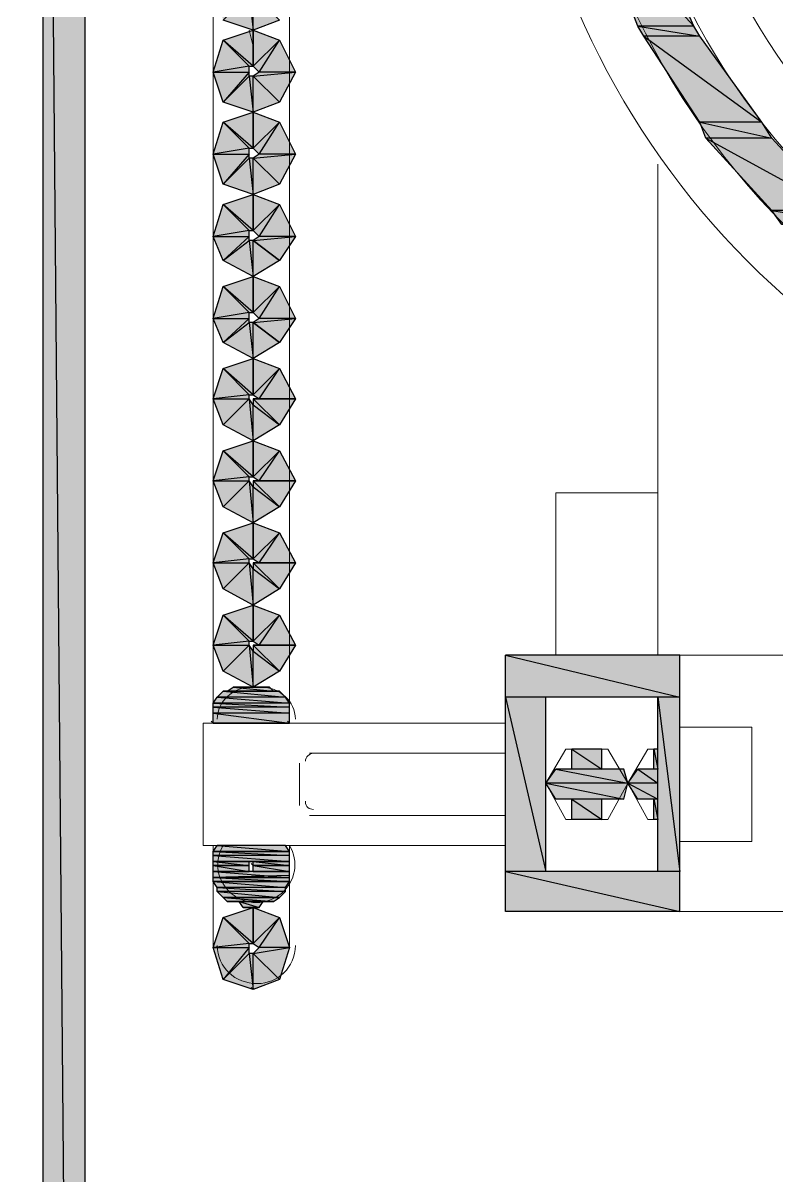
# Model space of a CAD drawing. Header units: millimetres. Extents: x 53 to 176, y -29 to 32.
# Drawn here: x 114.269 to 114.795, y -11.292 to -10.488 of the extents above; entities that cross this region are included whole.
import ezdxf

# ---------------------------------------------------------------- set-up
doc = ezdxf.new("R2010")
doc.units = ezdxf.units.MM
doc.layers.add('15 - Quadro de medição', color=6, linetype='Continuous')

msp = doc.modelspace()

# ---------------------------------------------------------------- hatches: boundary and pattern name
at = {"layer": '15 - Quadro de medição', "true_color": 0x000007}
h = msp.add_hatch(color=7, dxfattribs=at)
h.paths.add_polyline_path([(114.31228, -9.68853), (114.28295, -9.68853), (114.31228, -13.03237)])
h.paths.add_polyline_path([(114.28295, -9.68853), (114.31228, -13.03237), (114.28295, -13.03237)])
h = msp.add_hatch(color=7, dxfattribs=at)
h.paths.add_polyline_path([(114.70477, -10.41764), (114.66985, -10.41764), (114.7369, -10.49027)])
h.paths.add_polyline_path([(114.66985, -10.41764), (114.7369, -10.49027), (114.69779, -10.49027)])
h = msp.add_hatch(color=7, dxfattribs=at)
h.paths.add_polyline_path([(114.42961, -10.4358), (114.42961, -10.46094), (114.40866, -10.44278)])
h.paths.add_polyline_path([(114.42961, -10.46094), (114.40866, -10.44278), (114.42682, -10.46094)])
h.paths.add_polyline_path([(114.40866, -10.44278), (114.42682, -10.46094), (114.40167, -10.46513)])
h.paths.add_polyline_path([(114.42682, -10.46094), (114.40167, -10.46513), (114.42682, -10.46513)])
h.paths.add_polyline_path([(114.40167, -10.46513), (114.42682, -10.46513), (114.40866, -10.48608)])
h.paths.add_polyline_path([(114.42682, -10.46513), (114.40866, -10.48608), (114.42682, -10.46792)])
h.paths.add_polyline_path([(114.40866, -10.48608), (114.42682, -10.46792), (114.42961, -10.49307)])
h.paths.add_polyline_path([(114.42682, -10.46792), (114.42961, -10.49307), (114.42961, -10.46792)])
h.paths.add_polyline_path([(114.42961, -10.49307), (114.42961, -10.46792), (114.44777, -10.48608)])
h = msp.add_hatch(color=7, dxfattribs=at)
h.paths.add_polyline_path([(114.42961, -10.49307), (114.42961, -10.51821), (114.40866, -10.50005)])
h.paths.add_polyline_path([(114.42961, -10.51821), (114.40866, -10.50005), (114.42682, -10.51821)])
h.paths.add_polyline_path([(114.40866, -10.50005), (114.42682, -10.51821), (114.40167, -10.5224)])
h.paths.add_polyline_path([(114.42682, -10.51821), (114.40167, -10.5224), (114.42682, -10.5224)])
h.paths.add_polyline_path([(114.40167, -10.5224), (114.42682, -10.5224), (114.40866, -10.54335)])
h.paths.add_polyline_path([(114.42682, -10.5224), (114.40866, -10.54335), (114.42682, -10.52519)])
h.paths.add_polyline_path([(114.40866, -10.54335), (114.42682, -10.52519), (114.42961, -10.55033)])
h.paths.add_polyline_path([(114.42682, -10.52519), (114.42961, -10.55033), (114.42961, -10.52519)])
h.paths.add_polyline_path([(114.42961, -10.55033), (114.42961, -10.52519), (114.44777, -10.54335)])
h = msp.add_hatch(color=7, dxfattribs=at)
h.paths.add_polyline_path([(114.45894, -10.5224), (114.4338, -10.5224), (114.44777, -10.50005)])
h.paths.add_polyline_path([(114.4338, -10.5224), (114.44777, -10.50005), (114.42961, -10.51821)])
h.paths.add_polyline_path([(114.44777, -10.50005), (114.42961, -10.51821), (114.42961, -10.49307)])
h = msp.add_hatch(color=7, dxfattribs=at)
h.paths.add_polyline_path([(114.7369, -10.49027), (114.69779, -10.49027), (114.74109, -10.49726)])
h.paths.add_polyline_path([(114.69779, -10.49027), (114.74109, -10.49726), (114.70198, -10.49726)])
h = msp.add_hatch(color=7, dxfattribs=at)
h.paths.add_polyline_path([(114.74109, -10.49726), (114.70198, -10.49726), (114.78439, -10.55732)])
h.paths.add_polyline_path([(114.70198, -10.49726), (114.78439, -10.55732), (114.74109, -10.55732)])
h = msp.add_hatch(color=7, dxfattribs=at)
h.paths.add_polyline_path([(114.44777, -10.54335), (114.42961, -10.52519), (114.45894, -10.5224)])
h.paths.add_polyline_path([(114.42961, -10.52519), (114.45894, -10.5224), (114.4338, -10.5224)])
h = msp.add_hatch(color=7, dxfattribs=at)
h.paths.add_polyline_path([(114.42961, -10.55033), (114.42961, -10.57547), (114.40866, -10.55732)])
h.paths.add_polyline_path([(114.42961, -10.57547), (114.40866, -10.55732), (114.42682, -10.57547)])
h.paths.add_polyline_path([(114.40866, -10.55732), (114.42682, -10.57547), (114.40167, -10.57967)])
h.paths.add_polyline_path([(114.42682, -10.57547), (114.40167, -10.57967), (114.42682, -10.57967)])
h.paths.add_polyline_path([(114.40167, -10.57967), (114.42682, -10.57967), (114.40866, -10.60062)])
h.paths.add_polyline_path([(114.42682, -10.57967), (114.40866, -10.60062), (114.42682, -10.58246)])
h.paths.add_polyline_path([(114.40866, -10.60062), (114.42682, -10.58246), (114.42961, -10.6076)])
h.paths.add_polyline_path([(114.42682, -10.58246), (114.42961, -10.6076), (114.42961, -10.58246)])
h.paths.add_polyline_path([(114.42961, -10.6076), (114.42961, -10.58246), (114.44777, -10.60062)])
h = msp.add_hatch(color=7, dxfattribs=at)
h.paths.add_polyline_path([(114.45894, -10.57967), (114.4338, -10.57967), (114.44777, -10.55732)])
h.paths.add_polyline_path([(114.4338, -10.57967), (114.44777, -10.55732), (114.42961, -10.57547)])
h.paths.add_polyline_path([(114.44777, -10.55732), (114.42961, -10.57547), (114.42961, -10.55033)])
h = msp.add_hatch(color=7, dxfattribs=at)
h.paths.add_polyline_path([(114.78439, -10.55732), (114.74109, -10.55732), (114.79137, -10.56849)])
h.paths.add_polyline_path([(114.74109, -10.55732), (114.79137, -10.56849), (114.74528, -10.56849)])
h = msp.add_hatch(color=7, dxfattribs=at)
h.paths.add_polyline_path([(114.79137, -10.56849), (114.74528, -10.56849), (114.83746, -10.61877)])
h.paths.add_polyline_path([(114.74528, -10.56849), (114.83746, -10.61877), (114.79137, -10.61877)])
h = msp.add_hatch(color=7, dxfattribs=at)
h.paths.add_polyline_path([(114.44777, -10.60062), (114.42961, -10.58246), (114.45894, -10.57967)])
h.paths.add_polyline_path([(114.42961, -10.58246), (114.45894, -10.57967), (114.4338, -10.57967)])
h = msp.add_hatch(color=7, dxfattribs=at)
h.paths.add_polyline_path([(114.42961, -10.6076), (114.42961, -10.63274), (114.40866, -10.61458)])
h.paths.add_polyline_path([(114.42961, -10.63274), (114.40866, -10.61458), (114.42682, -10.63274)])
h.paths.add_polyline_path([(114.40866, -10.61458), (114.42682, -10.63274), (114.40167, -10.63693)])
h.paths.add_polyline_path([(114.42682, -10.63274), (114.40167, -10.63693), (114.42682, -10.63693)])
h.paths.add_polyline_path([(114.40167, -10.63693), (114.42682, -10.63693), (114.40866, -10.65369)])
h.paths.add_polyline_path([(114.42682, -10.63693), (114.40866, -10.65369), (114.42682, -10.63973)])
h.paths.add_polyline_path([(114.40866, -10.65369), (114.42682, -10.63973), (114.42961, -10.66487)])
h.paths.add_polyline_path([(114.42682, -10.63973), (114.42961, -10.66487), (114.42961, -10.63973)])
h.paths.add_polyline_path([(114.42961, -10.66487), (114.42961, -10.63973), (114.44777, -10.65369)])
h = msp.add_hatch(color=7, dxfattribs=at)
h.paths.add_polyline_path([(114.45894, -10.63693), (114.4338, -10.63693), (114.44777, -10.61458)])
h.paths.add_polyline_path([(114.4338, -10.63693), (114.44777, -10.61458), (114.42961, -10.63274)])
h.paths.add_polyline_path([(114.44777, -10.61458), (114.42961, -10.63274), (114.42961, -10.6076)])
h = msp.add_hatch(color=7, dxfattribs=at)
h.paths.add_polyline_path([(114.83746, -10.61877), (114.79137, -10.61877), (114.85143, -10.62855)])
h.paths.add_polyline_path([(114.79137, -10.61877), (114.85143, -10.62855), (114.79835, -10.62855)])
h = msp.add_hatch(color=7, dxfattribs=at)
h.paths.add_polyline_path([(114.44777, -10.65369), (114.42961, -10.63973), (114.45894, -10.63693)])
h.paths.add_polyline_path([(114.42961, -10.63973), (114.45894, -10.63693), (114.4338, -10.63693)])
h = msp.add_hatch(color=7, dxfattribs=at)
h.paths.add_polyline_path([(114.42961, -10.66487), (114.42961, -10.69001), (114.40866, -10.67185)])
h.paths.add_polyline_path([(114.42961, -10.69001), (114.40866, -10.67185), (114.42682, -10.69001)])
h.paths.add_polyline_path([(114.40866, -10.67185), (114.42682, -10.69001), (114.40167, -10.6942)])
h.paths.add_polyline_path([(114.42682, -10.69001), (114.40167, -10.6942), (114.42682, -10.6942)])
h.paths.add_polyline_path([(114.40167, -10.6942), (114.42682, -10.6942), (114.40866, -10.71096)])
h.paths.add_polyline_path([(114.42682, -10.6942), (114.40866, -10.71096), (114.42682, -10.69699)])
h.paths.add_polyline_path([(114.40866, -10.71096), (114.42682, -10.69699), (114.42961, -10.72213)])
h.paths.add_polyline_path([(114.42682, -10.69699), (114.42961, -10.72213), (114.42961, -10.69699)])
h.paths.add_polyline_path([(114.42961, -10.72213), (114.42961, -10.69699), (114.44777, -10.71096)])
h = msp.add_hatch(color=7, dxfattribs=at)
h.paths.add_polyline_path([(114.45894, -10.6942), (114.4338, -10.6942), (114.44777, -10.67185)])
h.paths.add_polyline_path([(114.4338, -10.6942), (114.44777, -10.67185), (114.42961, -10.69001)])
h.paths.add_polyline_path([(114.44777, -10.67185), (114.42961, -10.69001), (114.42961, -10.66487)])
h = msp.add_hatch(color=7, dxfattribs=at)
h.paths.add_polyline_path([(114.44777, -10.71096), (114.42961, -10.69699), (114.45894, -10.6942)])
h.paths.add_polyline_path([(114.42961, -10.69699), (114.45894, -10.6942), (114.4338, -10.6942)])
h = msp.add_hatch(color=7, dxfattribs=at)
h.paths.add_polyline_path([(114.42961, -10.72213), (114.42961, -10.74728), (114.40866, -10.72912)])
h.paths.add_polyline_path([(114.42961, -10.74728), (114.40866, -10.72912), (114.42682, -10.74728)])
h.paths.add_polyline_path([(114.40866, -10.72912), (114.42682, -10.74728), (114.40167, -10.75007)])
h.paths.add_polyline_path([(114.42682, -10.74728), (114.40167, -10.75007), (114.42682, -10.75007)])
h.paths.add_polyline_path([(114.40167, -10.75007), (114.42682, -10.75007), (114.40866, -10.76823)])
h = msp.add_hatch(color=7, dxfattribs=at)
h.paths.add_polyline_path([(114.45894, -10.75007), (114.4338, -10.75007), (114.44777, -10.72912)])
h.paths.add_polyline_path([(114.4338, -10.75007), (114.44777, -10.72912), (114.42961, -10.74728)])
h.paths.add_polyline_path([(114.44777, -10.72912), (114.42961, -10.74728), (114.42961, -10.72213)])
h = msp.add_hatch(color=7, dxfattribs=at)
h.paths.add_polyline_path([(114.40866, -10.76823), (114.42682, -10.75007), (114.42961, -10.7794)])
h.paths.add_polyline_path([(114.42682, -10.75007), (114.42961, -10.7794), (114.42961, -10.75426)])
h.paths.add_polyline_path([(114.42961, -10.7794), (114.42961, -10.75426), (114.44777, -10.76823)])
h.paths.add_polyline_path([(114.42961, -10.75426), (114.44777, -10.76823), (114.42961, -10.75007)])
h.paths.add_polyline_path([(114.44777, -10.76823), (114.42961, -10.75007), (114.45894, -10.75007)])
h.paths.add_polyline_path([(114.42961, -10.75007), (114.45894, -10.75007), (114.4338, -10.75007)])
h = msp.add_hatch(color=7, dxfattribs=at)
h.paths.add_polyline_path([(114.42961, -10.7794), (114.42961, -10.80454), (114.40866, -10.78639)])
h.paths.add_polyline_path([(114.42961, -10.80454), (114.40866, -10.78639), (114.42682, -10.80454)])
h.paths.add_polyline_path([(114.40866, -10.78639), (114.42682, -10.80454), (114.40167, -10.80734)])
h.paths.add_polyline_path([(114.42682, -10.80454), (114.40167, -10.80734), (114.42682, -10.80734)])
h.paths.add_polyline_path([(114.40167, -10.80734), (114.42682, -10.80734), (114.40866, -10.82549)])
h = msp.add_hatch(color=7, dxfattribs=at)
h.paths.add_polyline_path([(114.45894, -10.80734), (114.4338, -10.80734), (114.44777, -10.78639)])
h.paths.add_polyline_path([(114.4338, -10.80734), (114.44777, -10.78639), (114.42961, -10.80454)])
h.paths.add_polyline_path([(114.44777, -10.78639), (114.42961, -10.80454), (114.42961, -10.7794)])
h = msp.add_hatch(color=7, dxfattribs=at)
h.paths.add_polyline_path([(114.40866, -10.82549), (114.42682, -10.80734), (114.42961, -10.83667)])
h.paths.add_polyline_path([(114.42682, -10.80734), (114.42961, -10.83667), (114.42961, -10.81153)])
h.paths.add_polyline_path([(114.42961, -10.83667), (114.42961, -10.81153), (114.44777, -10.82549)])
h.paths.add_polyline_path([(114.42961, -10.81153), (114.44777, -10.82549), (114.42961, -10.80734)])
h.paths.add_polyline_path([(114.44777, -10.82549), (114.42961, -10.80734), (114.45894, -10.80734)])
h.paths.add_polyline_path([(114.42961, -10.80734), (114.45894, -10.80734), (114.4338, -10.80734)])
h = msp.add_hatch(color=7, dxfattribs=at)
h.paths.add_polyline_path([(114.42961, -10.83667), (114.42961, -10.86181), (114.40866, -10.84365)])
h.paths.add_polyline_path([(114.42961, -10.86181), (114.40866, -10.84365), (114.42682, -10.86181)])
h.paths.add_polyline_path([(114.40866, -10.84365), (114.42682, -10.86181), (114.40167, -10.8646)])
h.paths.add_polyline_path([(114.42682, -10.86181), (114.40167, -10.8646), (114.42682, -10.8646)])
h.paths.add_polyline_path([(114.40167, -10.8646), (114.42682, -10.8646), (114.40866, -10.88276)])
h = msp.add_hatch(color=7, dxfattribs=at)
h.paths.add_polyline_path([(114.45894, -10.8646), (114.4338, -10.8646), (114.44777, -10.84365)])
h.paths.add_polyline_path([(114.4338, -10.8646), (114.44777, -10.84365), (114.42961, -10.86181)])
h.paths.add_polyline_path([(114.44777, -10.84365), (114.42961, -10.86181), (114.42961, -10.83667)])
h = msp.add_hatch(color=7, dxfattribs=at)
h.paths.add_polyline_path([(114.40866, -10.88276), (114.42682, -10.8646), (114.42961, -10.89394)])
h.paths.add_polyline_path([(114.42682, -10.8646), (114.42961, -10.89394), (114.42961, -10.86879)])
h.paths.add_polyline_path([(114.42961, -10.89394), (114.42961, -10.86879), (114.44777, -10.88276)])
h.paths.add_polyline_path([(114.42961, -10.86879), (114.44777, -10.88276), (114.42961, -10.8646)])
h.paths.add_polyline_path([(114.44777, -10.88276), (114.42961, -10.8646), (114.45894, -10.8646)])
h.paths.add_polyline_path([(114.42961, -10.8646), (114.45894, -10.8646), (114.4338, -10.8646)])
h = msp.add_hatch(color=7, dxfattribs=at)
h.paths.add_polyline_path([(114.42961, -10.89394), (114.42961, -10.91908), (114.40866, -10.90092)])
h.paths.add_polyline_path([(114.42961, -10.91908), (114.40866, -10.90092), (114.42682, -10.91908)])
h.paths.add_polyline_path([(114.40866, -10.90092), (114.42682, -10.91908), (114.40167, -10.92187)])
h.paths.add_polyline_path([(114.42682, -10.91908), (114.40167, -10.92187), (114.42682, -10.92187)])
h.paths.add_polyline_path([(114.40167, -10.92187), (114.42682, -10.92187), (114.40866, -10.94003)])
h = msp.add_hatch(color=7, dxfattribs=at)
h.paths.add_polyline_path([(114.45894, -10.92187), (114.4338, -10.92187), (114.44777, -10.90092)])
h.paths.add_polyline_path([(114.4338, -10.92187), (114.44777, -10.90092), (114.42961, -10.91908)])
h.paths.add_polyline_path([(114.44777, -10.90092), (114.42961, -10.91908), (114.42961, -10.89394)])
h = msp.add_hatch(color=7, dxfattribs=at)
h.paths.add_polyline_path([(114.40866, -10.94003), (114.42682, -10.92187), (114.42961, -10.9512)])
h.paths.add_polyline_path([(114.42682, -10.92187), (114.42961, -10.9512), (114.42961, -10.92606)])
h.paths.add_polyline_path([(114.42961, -10.9512), (114.42961, -10.92606), (114.44777, -10.94003)])
h.paths.add_polyline_path([(114.42961, -10.92606), (114.44777, -10.94003), (114.42961, -10.92187)])
h.paths.add_polyline_path([(114.44777, -10.94003), (114.42961, -10.92187), (114.45894, -10.92187)])
h.paths.add_polyline_path([(114.42961, -10.92187), (114.45894, -10.92187), (114.4338, -10.92187)])
h = msp.add_hatch(color=7, dxfattribs=at)
h.paths.add_polyline_path([(114.72712, -10.92885), (114.6056, -10.92885), (114.72712, -10.95819)])
h.paths.add_polyline_path([(114.6056, -10.92885), (114.72712, -10.95819), (114.6056, -10.95819)])
h = msp.add_hatch(color=7, dxfattribs=at)
h.paths.add_polyline_path([(114.44777, -10.954), (114.40866, -10.954), (114.45196, -10.95819)])
h.paths.add_polyline_path([(114.40866, -10.954), (114.45196, -10.95819), (114.40447, -10.95819)])
h = msp.add_hatch(color=7, dxfattribs=at)
h.paths.add_polyline_path([(114.44078, -10.9512), (114.41564, -10.9512), (114.44358, -10.954)])
h.paths.add_polyline_path([(114.41564, -10.9512), (114.44358, -10.954), (114.41145, -10.954)])
h = msp.add_hatch(color=7, dxfattribs=at)
h.paths.add_polyline_path([(114.45196, -10.95819), (114.40447, -10.95819), (114.45475, -10.96238)])
h.paths.add_polyline_path([(114.40447, -10.95819), (114.45475, -10.96238), (114.40167, -10.96238)])
h = msp.add_hatch(color=7, dxfattribs=at)
h.paths.add_polyline_path([(114.45475, -10.96238), (114.40167, -10.96238), (114.45475, -10.96517)])
h.paths.add_polyline_path([(114.40167, -10.96238), (114.45475, -10.96517), (114.40167, -10.96517)])
h = msp.add_hatch(color=7, dxfattribs=at)
h.paths.add_polyline_path([(114.63354, -10.95819), (114.6056, -10.95819), (114.63354, -11.0797)])
h.paths.add_polyline_path([(114.6056, -10.95819), (114.63354, -11.0797), (114.6056, -11.0797)])
h = msp.add_hatch(color=7, dxfattribs=at)
h.paths.add_polyline_path([(114.72712, -10.95819), (114.71175, -10.95819), (114.72712, -11.0797)])
h.paths.add_polyline_path([(114.71175, -10.95819), (114.72712, -11.0797), (114.71175, -11.0797)])
h = msp.add_hatch(color=7, dxfattribs=at)
h.paths.add_polyline_path([(114.45475, -10.96517), (114.40167, -10.96517), (114.45475, -10.96936)])
h.paths.add_polyline_path([(114.40167, -10.96517), (114.45475, -10.96936), (114.40167, -10.96936)])
h = msp.add_hatch(color=7, dxfattribs=at)
h.paths.add_polyline_path([(114.45475, -10.96936), (114.40167, -10.96936), (114.45475, -10.97634)])
h.paths.add_polyline_path([(114.40167, -10.96936), (114.45475, -10.97634), (114.40167, -10.97634)])
h.paths.add_polyline_path([(114.45475, -10.97634), (114.40167, -10.97634)])
h.paths.add_polyline_path([(114.40167, -10.97634), (114.45475, -10.97634)])
h = msp.add_hatch(color=7, dxfattribs=at)
h.paths.add_polyline_path([(114.67265, -10.9945), (114.65169, -10.9945), (114.67265, -11.00847)])
h.paths.add_polyline_path([(114.65169, -10.9945), (114.67265, -11.00847), (114.65169, -11.00847)])
h = msp.add_hatch(color=7, dxfattribs=at)
h.paths.add_polyline_path([(114.71175, -10.9945), (114.70896, -10.9945), (114.71175, -11.00847)])
h.paths.add_polyline_path([(114.70896, -10.9945), (114.71175, -11.00847), (114.70896, -11.00847)])
h = msp.add_hatch(color=7, dxfattribs=at)
h.paths.add_polyline_path([(114.68801, -11.00847), (114.64052, -11.00847), (114.6908, -11.01825)])
h.paths.add_polyline_path([(114.64052, -11.00847), (114.6908, -11.01825), (114.63354, -11.01825)])
h = msp.add_hatch(color=7, dxfattribs=at)
h.paths.add_polyline_path([(114.71175, -11.00847), (114.69779, -11.00847), (114.71175, -11.01825)])
h.paths.add_polyline_path([(114.69779, -11.00847), (114.71175, -11.01825), (114.6908, -11.01825)])
h = msp.add_hatch(color=7, dxfattribs=at)
h.paths.add_polyline_path([(114.6908, -11.01825), (114.63354, -11.01825), (114.68801, -11.02942)])
h.paths.add_polyline_path([(114.63354, -11.01825), (114.68801, -11.02942), (114.64052, -11.02942)])
h = msp.add_hatch(color=7, dxfattribs=at)
h.paths.add_polyline_path([(114.71175, -11.01825), (114.6908, -11.01825), (114.71175, -11.02942)])
h.paths.add_polyline_path([(114.6908, -11.01825), (114.71175, -11.02942), (114.69779, -11.02942)])
h = msp.add_hatch(color=7, dxfattribs=at)
h.paths.add_polyline_path([(114.67265, -11.02942), (114.65169, -11.02942), (114.67265, -11.04339)])
h.paths.add_polyline_path([(114.65169, -11.02942), (114.67265, -11.04339), (114.65169, -11.04339)])
h = msp.add_hatch(color=7, dxfattribs=at)
h.paths.add_polyline_path([(114.71175, -11.02942), (114.70896, -11.02942), (114.71175, -11.04339)])
h.paths.add_polyline_path([(114.70896, -11.02942), (114.71175, -11.04339), (114.70896, -11.04339)])
h = msp.add_hatch(color=7, dxfattribs=at)
h.paths.add_polyline_path([(114.45196, -11.06155), (114.40447, -11.06155), (114.45475, -11.06574)])
h.paths.add_polyline_path([(114.40447, -11.06155), (114.45475, -11.06574), (114.40167, -11.06574)])
h.paths.add_polyline_path([(114.45475, -11.06574), (114.40167, -11.06574)])
h.paths.add_polyline_path([(114.40167, -11.06574), (114.45475, -11.06574)])
h = msp.add_hatch(color=7, dxfattribs=at)
h.paths.add_polyline_path([(114.45475, -11.06574), (114.40167, -11.06574), (114.45475, -11.06853)])
h.paths.add_polyline_path([(114.40167, -11.06574), (114.45475, -11.06853), (114.40167, -11.06853)])
h = msp.add_hatch(color=7, dxfattribs=at)
h.paths.add_polyline_path([(114.45475, -11.06853), (114.40167, -11.06853), (114.45475, -11.07272)])
h.paths.add_polyline_path([(114.40167, -11.06853), (114.45475, -11.07272), (114.40167, -11.07272)])
h.paths.add_polyline_path([(114.45475, -11.07272), (114.40167, -11.07272)])
h.paths.add_polyline_path([(114.40167, -11.07272), (114.45475, -11.07272)])
h.paths.add_polyline_path([(114.45475, -11.07272), (114.42961, -11.07272)])
h.paths.add_polyline_path([(114.45475, -11.07272), (114.42961, -11.07272)])
h = msp.add_hatch(color=7, dxfattribs=at)
h.paths.add_polyline_path([(114.42682, -11.07272), (114.40167, -11.07272), (114.42682, -11.07551)])
h.paths.add_polyline_path([(114.40167, -11.07272), (114.42682, -11.07551), (114.40167, -11.07551)])
h.paths.add_polyline_path([(114.42682, -11.07551), (114.40167, -11.07551)])
h.paths.add_polyline_path([(114.40167, -11.07551), (114.42682, -11.07551)])
h = msp.add_hatch(color=7, dxfattribs=at)
h.paths.add_polyline_path([(114.42682, -11.07551), (114.40167, -11.07551), (114.42682, -11.0797)])
h.paths.add_polyline_path([(114.40167, -11.07551), (114.42682, -11.0797), (114.40167, -11.0797)])
h = msp.add_hatch(color=7, dxfattribs=at)
h.paths.add_polyline_path([(114.45475, -11.07272), (114.42961, -11.07272), (114.45475, -11.07551)])
h.paths.add_polyline_path([(114.42961, -11.07272), (114.45475, -11.07551), (114.42961, -11.07551)])
h = msp.add_hatch(color=7, dxfattribs=at)
h.paths.add_polyline_path([(114.45475, -11.07551), (114.42961, -11.07551), (114.45475, -11.0797)])
h.paths.add_polyline_path([(114.42961, -11.07551), (114.45475, -11.0797), (114.42961, -11.0797)])
h = msp.add_hatch(color=7, dxfattribs=at)
h.paths.add_polyline_path([(114.45475, -11.0797), (114.40167, -11.0797), (114.45475, -11.08389)])
h.paths.add_polyline_path([(114.40167, -11.0797), (114.45475, -11.08389), (114.40167, -11.08389)])
h.paths.add_polyline_path([(114.45475, -11.08389), (114.40167, -11.08389)])
h.paths.add_polyline_path([(114.40167, -11.08389), (114.45475, -11.08389), (114.45475, -11.0825)])
h = msp.add_hatch(color=7, dxfattribs=at)
h.paths.add_polyline_path([(114.45475, -11.08389), (114.40167, -11.08389), (114.45475, -11.08669)])
h.paths.add_polyline_path([(114.40167, -11.08389), (114.45475, -11.08669), (114.40167, -11.08669)])
h.paths.add_polyline_path([(114.45475, -11.08669), (114.40167, -11.08669)])
h.paths.add_polyline_path([(114.40167, -11.08669), (114.45475, -11.08669)])
h = msp.add_hatch(color=7, dxfattribs=at)
h.paths.add_polyline_path([(114.72712, -11.0797), (114.6056, -11.0797), (114.72712, -11.10764)])
h.paths.add_polyline_path([(114.6056, -11.0797), (114.72712, -11.10764), (114.6056, -11.10764)])
h = msp.add_hatch(color=7, dxfattribs=at)
h.paths.add_polyline_path([(114.45475, -11.08669), (114.40167, -11.08669), (114.45196, -11.09088)])
h.paths.add_polyline_path([(114.40167, -11.08669), (114.45196, -11.09088), (114.40447, -11.09088)])
h = msp.add_hatch(color=7, dxfattribs=at)
h.paths.add_polyline_path([(114.45196, -11.09088), (114.40447, -11.09088), (114.45196, -11.09367)])
h.paths.add_polyline_path([(114.40447, -11.09088), (114.45196, -11.09367), (114.40447, -11.09367)])
h = msp.add_hatch(color=7, dxfattribs=at)
h.paths.add_polyline_path([(114.45196, -11.09367), (114.40447, -11.09367), (114.44777, -11.09786)])
h.paths.add_polyline_path([(114.40447, -11.09367), (114.44777, -11.09786), (114.40866, -11.09786)])
h.paths.add_polyline_path([(114.44777, -11.09786), (114.40866, -11.09786)])
h.paths.add_polyline_path([(114.40866, -11.09786), (114.44777, -11.09786)])
h = msp.add_hatch(color=7, dxfattribs=at)
h.paths.add_polyline_path([(114.44777, -11.09786), (114.40866, -11.09786), (114.44358, -11.10066)])
h.paths.add_polyline_path([(114.40866, -11.09786), (114.44358, -11.10066), (114.41145, -11.10066)])
h.paths.add_polyline_path([(114.44358, -11.10066), (114.41145, -11.10066)])
h.paths.add_polyline_path([(114.41145, -11.10066), (114.44358, -11.10066)])
h = msp.add_hatch(color=7, dxfattribs=at)
h.paths.add_polyline_path([(114.43659, -11.10066), (114.41983, -11.10066), (114.4338, -11.10485)])
h.paths.add_polyline_path([(114.41983, -11.10066), (114.4338, -11.10485), (114.42263, -11.10485)])
h.paths.add_polyline_path([(114.4338, -11.10485), (114.42263, -11.10485), (114.42682, -11.10485)])
h = msp.add_hatch(color=7, dxfattribs=at)
h.paths.add_polyline_path([(114.42961, -11.10485), (114.42961, -11.12999), (114.40866, -11.11183)])
h.paths.add_polyline_path([(114.42961, -11.12999), (114.40866, -11.11183), (114.42682, -11.12999)])
h.paths.add_polyline_path([(114.40866, -11.11183), (114.42682, -11.12999), (114.40167, -11.13278)])
h.paths.add_polyline_path([(114.42682, -11.12999), (114.40167, -11.13278), (114.42682, -11.13278)])
h.paths.add_polyline_path([(114.40167, -11.13278), (114.42682, -11.13278), (114.40866, -11.15513)])
h.paths.add_polyline_path([(114.42682, -11.13278), (114.40866, -11.15513), (114.42682, -11.13697)])
h.paths.add_polyline_path([(114.40866, -11.15513), (114.42682, -11.13697), (114.42961, -11.16211)])
h.paths.add_polyline_path([(114.42682, -11.13697), (114.42961, -11.16211), (114.42961, -11.13697)])
h.paths.add_polyline_path([(114.42961, -11.16211), (114.42961, -11.13697), (114.44777, -11.15513)])
h = msp.add_hatch(color=7, dxfattribs=at)
h.paths.add_polyline_path([(114.45475, -11.13278), (114.4338, -11.13278), (114.44777, -11.11183)])
h.paths.add_polyline_path([(114.4338, -11.13278), (114.44777, -11.11183), (114.42961, -11.12999)])
h.paths.add_polyline_path([(114.44777, -11.11183), (114.42961, -11.12999), (114.42961, -11.10485)])
h = msp.add_hatch(color=7, dxfattribs=at)
h.paths.add_polyline_path([(114.44777, -11.15513), (114.42961, -11.13697), (114.45475, -11.13278)])
h.paths.add_polyline_path([(114.42961, -11.13697), (114.45475, -11.13278), (114.4338, -11.13278)])

# ---------------------------------------------------------------- linework, layer by layer
at = {"layer": '15 - Quadro de medição', "color": 7, "linetype": 'Continuous', "lineweight": 20, "true_color": 0x000007}
for points in [[(114.31228, -13.03237), (114.31228, -9.47483), (114.31228, -9.47483)], [(114.28295, -9.68853), (114.28295, -13.03237), (114.31228, -13.03237), (114.26898, -13.03237)], [(114.40167, -10.97634), (114.40167, -10.06845), (114.40167, -10.06845)], [(114.45475, -10.06845), (114.45475, -10.97634), (114.45475, -10.97634)], [(114.42961, -10.50424), (114.42682, -10.49307), (114.42682, -10.49307)], [(114.71175, -10.92885), (114.71175, -10.58665), (114.71175, -10.58665)], [(114.64052, -10.92885), (114.64052, -10.81572), (114.71175, -10.81572)], [(114.72712, -10.92885), (114.72712, -11.10764), (114.72712, -11.10764)], [(114.4338, -10.9512), (114.42961, -10.9512), (114.42682, -10.9512)], [(114.71175, -10.95819), (114.63354, -10.95819), (114.63354, -11.0797), (114.71175, -11.0797)], [(114.71175, -10.95819), (114.71175, -11.0797), (114.71175, -11.0797)], [(114.6056, -10.97634), (114.39469, -10.97634), (114.39469, -11.06155), (114.6056, -11.06155)], [(114.39469, -10.97634), (114.49805, -10.97634), (114.49805, -10.97634)], [(114.40167, -10.97634), (114.40028, -10.97495), (114.40028, -10.97495)], [(114.45475, -10.97634), (114.45335, -10.97495), (114.45335, -10.97495)], [(114.65169, -10.9945), (114.65169, -11.00847), (114.65169, -11.00847)], [(114.67265, -10.9945), (114.67265, -11.00847), (114.67265, -11.00847)], [(114.71175, -10.9945), (114.70477, -10.9945), (114.6908, -11.01825), (114.70477, -11.04339), (114.71175, -11.04339)], [(114.70477, -10.9945), (114.70896, -10.9945), (114.70896, -11.00847)], [(114.46173, -11.03361), (114.46173, -11.00428), (114.46173, -11.00428)], [(114.46872, -10.9973), (114.6056, -10.9973), (114.6056, -10.9973)], [(114.64052, -11.00847), (114.65169, -11.00847), (114.65169, -11.00847)], [(114.67265, -11.00847), (114.68801, -11.00847), (114.68801, -11.00847)], [(114.69779, -11.00847), (114.70896, -11.00847), (114.70896, -11.00847)], [(114.64052, -11.02942), (114.65169, -11.02942), (114.65169, -11.02942)], [(114.65169, -11.02942), (114.65169, -11.04339), (114.65169, -11.04339)], [(114.67265, -11.02942), (114.67265, -11.04339), (114.67265, -11.04339)], [(114.67265, -11.02942), (114.68801, -11.02942), (114.68801, -11.02942)], [(114.69779, -11.02942), (114.70896, -11.02942), (114.70896, -11.02942)], [(114.70896, -11.02942), (114.70896, -11.04339), (114.70896, -11.04339)], [(114.6056, -11.0406), (114.46872, -11.0406), (114.46872, -11.0406)], [(114.40167, -11.13278), (114.40167, -11.06155), (114.40167, -11.06155)], [(114.45475, -11.06155), (114.45475, -11.13278), (114.45475, -11.13278)], [(114.42961, -11.07551), (114.42821, -11.07412), (114.42821, -11.07412)], [(114.42961, -11.16211), (114.42821, -11.16072), (114.42821, -11.16072)]]:
    msp.add_lwpolyline(points, dxfattribs=at)
at = {"layer": '15 - Quadro de medição', "color": 7, "linetype": 'Continuous', "lineweight": -2, "true_color": 0x000007}
for points in [[(114.31228, -9.68853), (114.28295, -9.68853), (114.31228, -13.03237)], [(114.28295, -9.68853), (114.31228, -13.03237), (114.28295, -13.03237)], [(114.70477, -10.41764), (114.66985, -10.41764), (114.7369, -10.49027)], [(114.66985, -10.41764), (114.7369, -10.49027), (114.69779, -10.49027)], [(114.40866, -10.48608), (114.42682, -10.46792), (114.42961, -10.49307)], [(114.42682, -10.46792), (114.42961, -10.49307), (114.42961, -10.46792)], [(114.42961, -10.49307), (114.42961, -10.46792), (114.44777, -10.48608)], [(114.42961, -10.49307), (114.42961, -10.51821), (114.40866, -10.50005)], [(114.44777, -10.50005), (114.42961, -10.51821), (114.42961, -10.49307)], [(114.7369, -10.49027), (114.69779, -10.49027), (114.74109, -10.49726)], [(114.69779, -10.49027), (114.74109, -10.49726), (114.70198, -10.49726)], [(114.74109, -10.49726), (114.70198, -10.49726), (114.78439, -10.55732)], [(114.70198, -10.49726), (114.78439, -10.55732), (114.74109, -10.55732)], [(114.40866, -10.50005), (114.42682, -10.51821), (114.40167, -10.5224)], [(114.42961, -10.51821), (114.40866, -10.50005), (114.42682, -10.51821)], [(114.4338, -10.5224), (114.44777, -10.50005), (114.42961, -10.51821)], [(114.45894, -10.5224), (114.4338, -10.5224), (114.44777, -10.50005)], [(114.42682, -10.51821), (114.40167, -10.5224), (114.42682, -10.5224)], [(114.40167, -10.5224), (114.42682, -10.5224), (114.40866, -10.54335)], [(114.42682, -10.5224), (114.40866, -10.54335), (114.42682, -10.52519)], [(114.40866, -10.54335), (114.42682, -10.52519), (114.42961, -10.55033)], [(114.42682, -10.52519), (114.42961, -10.55033), (114.42961, -10.52519)], [(114.44777, -10.54335), (114.42961, -10.52519), (114.45894, -10.5224)], [(114.42961, -10.52519), (114.45894, -10.5224), (114.4338, -10.5224)], [(114.42961, -10.55033), (114.42961, -10.52519), (114.44777, -10.54335)], [(114.42961, -10.55033), (114.42961, -10.57547), (114.40866, -10.55732)], [(114.44777, -10.55732), (114.42961, -10.57547), (114.42961, -10.55033)], [(114.40866, -10.55732), (114.42682, -10.57547), (114.40167, -10.57967)], [(114.42961, -10.57547), (114.40866, -10.55732), (114.42682, -10.57547)], [(114.4338, -10.57967), (114.44777, -10.55732), (114.42961, -10.57547)], [(114.45894, -10.57967), (114.4338, -10.57967), (114.44777, -10.55732)], [(114.78439, -10.55732), (114.74109, -10.55732), (114.79137, -10.56849)], [(114.74109, -10.55732), (114.79137, -10.56849), (114.74528, -10.56849)], [(114.79137, -10.56849), (114.74528, -10.56849), (114.83746, -10.61877)], [(114.74528, -10.56849), (114.83746, -10.61877), (114.79137, -10.61877)], [(114.42682, -10.57547), (114.40167, -10.57967), (114.42682, -10.57967)], [(114.40167, -10.57967), (114.42682, -10.57967), (114.40866, -10.60062)], [(114.42682, -10.57967), (114.40866, -10.60062), (114.42682, -10.58246)], [(114.40866, -10.60062), (114.42682, -10.58246), (114.42961, -10.6076)], [(114.42682, -10.58246), (114.42961, -10.6076), (114.42961, -10.58246)], [(114.44777, -10.60062), (114.42961, -10.58246), (114.45894, -10.57967)], [(114.42961, -10.58246), (114.45894, -10.57967), (114.4338, -10.57967)], [(114.42961, -10.6076), (114.42961, -10.58246), (114.44777, -10.60062)], [(114.42961, -10.6076), (114.42961, -10.63274), (114.40866, -10.61458)], [(114.44777, -10.61458), (114.42961, -10.63274), (114.42961, -10.6076)], [(114.40866, -10.61458), (114.42682, -10.63274), (114.40167, -10.63693)], [(114.42961, -10.63274), (114.40866, -10.61458), (114.42682, -10.63274)], [(114.4338, -10.63693), (114.44777, -10.61458), (114.42961, -10.63274)], [(114.45894, -10.63693), (114.4338, -10.63693), (114.44777, -10.61458)], [(114.83746, -10.61877), (114.79137, -10.61877), (114.85143, -10.62855)], [(114.79137, -10.61877), (114.85143, -10.62855), (114.79835, -10.62855)], [(114.42682, -10.63274), (114.40167, -10.63693), (114.42682, -10.63693)], [(114.40167, -10.63693), (114.42682, -10.63693), (114.40866, -10.65369)], [(114.42682, -10.63693), (114.40866, -10.65369), (114.42682, -10.63973)], [(114.40866, -10.65369), (114.42682, -10.63973), (114.42961, -10.66487)], [(114.42682, -10.63973), (114.42961, -10.66487), (114.42961, -10.63973)], [(114.44777, -10.65369), (114.42961, -10.63973), (114.45894, -10.63693)], [(114.42961, -10.63973), (114.45894, -10.63693), (114.4338, -10.63693)], [(114.42961, -10.66487), (114.42961, -10.63973), (114.44777, -10.65369)], [(114.42961, -10.66487), (114.42961, -10.69001), (114.40866, -10.67185)], [(114.44777, -10.67185), (114.42961, -10.69001), (114.42961, -10.66487)], [(114.40866, -10.67185), (114.42682, -10.69001), (114.40167, -10.6942)], [(114.42961, -10.69001), (114.40866, -10.67185), (114.42682, -10.69001)], [(114.4338, -10.6942), (114.44777, -10.67185), (114.42961, -10.69001)], [(114.45894, -10.6942), (114.4338, -10.6942), (114.44777, -10.67185)], [(114.42682, -10.69001), (114.40167, -10.6942), (114.42682, -10.6942)], [(114.40167, -10.6942), (114.42682, -10.6942), (114.40866, -10.71096)], [(114.42682, -10.6942), (114.40866, -10.71096), (114.42682, -10.69699)], [(114.40866, -10.71096), (114.42682, -10.69699), (114.42961, -10.72213)], [(114.42682, -10.69699), (114.42961, -10.72213), (114.42961, -10.69699)], [(114.44777, -10.71096), (114.42961, -10.69699), (114.45894, -10.6942)], [(114.42961, -10.69699), (114.45894, -10.6942), (114.4338, -10.6942)], [(114.42961, -10.72213), (114.42961, -10.69699), (114.44777, -10.71096)], [(114.42961, -10.72213), (114.42961, -10.74728), (114.40866, -10.72912)], [(114.44777, -10.72912), (114.42961, -10.74728), (114.42961, -10.72213)], [(114.40866, -10.72912), (114.42682, -10.74728), (114.40167, -10.75007)], [(114.42961, -10.74728), (114.40866, -10.72912), (114.42682, -10.74728)], [(114.4338, -10.75007), (114.44777, -10.72912), (114.42961, -10.74728)], [(114.45894, -10.75007), (114.4338, -10.75007), (114.44777, -10.72912)], [(114.42682, -10.74728), (114.40167, -10.75007), (114.42682, -10.75007)], [(114.40167, -10.75007), (114.42682, -10.75007), (114.40866, -10.76823)], [(114.40866, -10.76823), (114.42682, -10.75007), (114.42961, -10.7794)], [(114.42682, -10.75007), (114.42961, -10.7794), (114.42961, -10.75426)], [(114.42961, -10.75426), (114.44777, -10.76823), (114.42961, -10.75007)], [(114.44777, -10.76823), (114.42961, -10.75007), (114.45894, -10.75007)], [(114.42961, -10.75007), (114.45894, -10.75007), (114.4338, -10.75007)], [(114.42961, -10.7794), (114.42961, -10.75426), (114.44777, -10.76823)], [(114.42961, -10.7794), (114.42961, -10.80454), (114.40866, -10.78639)], [(114.44777, -10.78639), (114.42961, -10.80454), (114.42961, -10.7794)], [(114.40866, -10.78639), (114.42682, -10.80454), (114.40167, -10.80734)], [(114.42961, -10.80454), (114.40866, -10.78639), (114.42682, -10.80454)], [(114.4338, -10.80734), (114.44777, -10.78639), (114.42961, -10.80454)], [(114.45894, -10.80734), (114.4338, -10.80734), (114.44777, -10.78639)], [(114.42682, -10.80454), (114.40167, -10.80734), (114.42682, -10.80734)], [(114.40167, -10.80734), (114.42682, -10.80734), (114.40866, -10.82549)], [(114.40866, -10.82549), (114.42682, -10.80734), (114.42961, -10.83667)], [(114.42682, -10.80734), (114.42961, -10.83667), (114.42961, -10.81153)], [(114.42961, -10.81153), (114.44777, -10.82549), (114.42961, -10.80734)], [(114.44777, -10.82549), (114.42961, -10.80734), (114.45894, -10.80734)], [(114.42961, -10.80734), (114.45894, -10.80734), (114.4338, -10.80734)], [(114.42961, -10.83667), (114.42961, -10.81153), (114.44777, -10.82549)], [(114.40866, -10.84365), (114.42682, -10.86181), (114.40167, -10.8646)], [(114.42961, -10.83667), (114.42961, -10.86181), (114.40866, -10.84365)], [(114.42961, -10.86181), (114.40866, -10.84365), (114.42682, -10.86181)], [(114.44777, -10.84365), (114.42961, -10.86181), (114.42961, -10.83667)], [(114.4338, -10.8646), (114.44777, -10.84365), (114.42961, -10.86181)], [(114.45894, -10.8646), (114.4338, -10.8646), (114.44777, -10.84365)], [(114.42682, -10.86181), (114.40167, -10.8646), (114.42682, -10.8646)], [(114.40167, -10.8646), (114.42682, -10.8646), (114.40866, -10.88276)], [(114.40866, -10.88276), (114.42682, -10.8646), (114.42961, -10.89394)], [(114.42682, -10.8646), (114.42961, -10.89394), (114.42961, -10.86879)], [(114.42961, -10.86879), (114.44777, -10.88276), (114.42961, -10.8646)], [(114.44777, -10.88276), (114.42961, -10.8646), (114.45894, -10.8646)], [(114.42961, -10.8646), (114.45894, -10.8646), (114.4338, -10.8646)], [(114.42961, -10.89394), (114.42961, -10.86879), (114.44777, -10.88276)], [(114.42961, -10.89394), (114.42961, -10.91908), (114.40866, -10.90092)], [(114.44777, -10.90092), (114.42961, -10.91908), (114.42961, -10.89394)], [(114.40866, -10.90092), (114.42682, -10.91908), (114.40167, -10.92187)], [(114.42961, -10.91908), (114.40866, -10.90092), (114.42682, -10.91908)], [(114.4338, -10.92187), (114.44777, -10.90092), (114.42961, -10.91908)], [(114.45894, -10.92187), (114.4338, -10.92187), (114.44777, -10.90092)], [(114.42682, -10.91908), (114.40167, -10.92187), (114.42682, -10.92187)], [(114.40167, -10.92187), (114.42682, -10.92187), (114.40866, -10.94003)], [(114.40866, -10.94003), (114.42682, -10.92187), (114.42961, -10.9512)], [(114.42682, -10.92187), (114.42961, -10.9512), (114.42961, -10.92606)], [(114.42961, -10.92606), (114.44777, -10.94003), (114.42961, -10.92187)], [(114.44777, -10.94003), (114.42961, -10.92187), (114.45894, -10.92187)], [(114.42961, -10.92187), (114.45894, -10.92187), (114.4338, -10.92187)], [(114.42961, -10.9512), (114.42961, -10.92606), (114.44777, -10.94003)], [(114.72712, -10.92885), (114.6056, -10.92885), (114.72712, -10.95819)], [(114.6056, -10.92885), (114.72712, -10.95819), (114.6056, -10.95819)], [(114.40866, -10.954), (114.45196, -10.95819), (114.40447, -10.95819)], [(114.41145, -10.954), (114.44777, -10.954), (114.40866, -10.954)], [(114.44777, -10.954), (114.40866, -10.954), (114.45196, -10.95819)], [(114.41564, -10.9512), (114.44358, -10.954), (114.41145, -10.954)], [(114.44358, -10.954), (114.41145, -10.954), (114.44777, -10.954)], [(114.41983, -10.9512), (114.44078, -10.9512), (114.41564, -10.9512)], [(114.44078, -10.9512), (114.41564, -10.9512), (114.44358, -10.954)], [(114.42682, -10.9512), (114.43659, -10.9512), (114.41983, -10.9512)], [(114.43659, -10.9512), (114.41983, -10.9512), (114.44078, -10.9512)], [(114.4338, -10.9512), (114.42682, -10.9512), (114.43659, -10.9512)], [(114.40447, -10.95819), (114.45475, -10.96238), (114.40167, -10.96238)], [(114.45475, -10.96238), (114.40167, -10.96238), (114.45475, -10.96517)], [(114.40167, -10.96238), (114.45475, -10.96517), (114.40167, -10.96517)], [(114.45196, -10.95819), (114.40447, -10.95819), (114.45475, -10.96238)], [(114.63354, -10.95819), (114.6056, -10.95819), (114.63354, -11.0797)], [(114.6056, -10.95819), (114.63354, -11.0797), (114.6056, -11.0797)], [(114.72712, -10.95819), (114.71175, -10.95819), (114.72712, -11.0797)], [(114.71175, -10.95819), (114.72712, -11.0797), (114.71175, -11.0797)], [(114.45475, -10.96517), (114.40167, -10.96517), (114.45475, -10.96936)], [(114.40167, -10.96517), (114.45475, -10.96936), (114.40167, -10.96936)], [(114.45475, -10.96936), (114.40167, -10.96936), (114.45475, -10.97634)], [(114.40167, -10.96936), (114.45475, -10.97634), (114.40167, -10.97634)], [(114.45475, -10.97634), (114.40167, -10.97634)], [(114.40167, -10.97634), (114.45475, -10.97634), (114.45475, -10.97634)], [(114.67265, -10.9945), (114.65169, -10.9945), (114.67265, -11.00847)], [(114.65169, -10.9945), (114.67265, -11.00847), (114.65169, -11.00847)], [(114.71175, -10.9945), (114.70896, -10.9945), (114.71175, -11.00847)], [(114.70896, -10.9945), (114.71175, -11.00847), (114.70896, -11.00847)], [(114.64052, -11.00847), (114.6908, -11.01825), (114.63354, -11.01825)], [(114.68801, -11.00847), (114.64052, -11.00847), (114.6908, -11.01825)], [(114.69779, -11.00847), (114.71175, -11.01825), (114.6908, -11.01825)], [(114.71175, -11.00847), (114.69779, -11.00847), (114.71175, -11.01825)], [(114.6908, -11.01825), (114.63354, -11.01825), (114.68801, -11.02942)], [(114.63354, -11.01825), (114.68801, -11.02942), (114.64052, -11.02942)], [(114.71175, -11.01825), (114.6908, -11.01825), (114.71175, -11.02942)], [(114.6908, -11.01825), (114.71175, -11.02942), (114.69779, -11.02942)], [(114.67265, -11.02942), (114.65169, -11.02942), (114.67265, -11.04339)], [(114.65169, -11.02942), (114.67265, -11.04339), (114.65169, -11.04339)], [(114.71175, -11.02942), (114.70896, -11.02942), (114.71175, -11.04339)], [(114.70896, -11.02942), (114.71175, -11.04339), (114.70896, -11.04339)], [(114.40447, -11.06155), (114.45475, -11.06574), (114.40167, -11.06574)], [(114.45475, -11.06574), (114.40167, -11.06574)], [(114.40167, -11.06574), (114.45475, -11.06574), (114.45475, -11.06574)], [(114.45475, -11.06574), (114.40167, -11.06574), (114.45475, -11.06853)], [(114.40167, -11.06574), (114.45475, -11.06853), (114.40167, -11.06853)], [(114.45475, -11.06853), (114.40167, -11.06853), (114.45475, -11.07272)], [(114.40167, -11.06853), (114.45475, -11.07272), (114.40167, -11.07272)], [(114.45196, -11.06155), (114.40447, -11.06155), (114.45475, -11.06574)], [(114.45475, -11.07272), (114.40167, -11.07272)], [(114.40167, -11.07272), (114.45475, -11.07272), (114.45475, -11.07272)], [(114.40167, -11.07272), (114.42682, -11.07272), (114.42682, -11.07272)], [(114.42682, -11.07272), (114.42682, -11.07272), (114.40167, -11.07272)], [(114.40167, -11.07272), (114.42682, -11.07272), (114.42682, -11.07272)], [(114.42682, -11.07272), (114.42682, -11.07272), (114.40167, -11.07272)], [(114.40167, -11.07272), (114.42682, -11.07272), (114.42682, -11.07272)], [(114.42682, -11.07272), (114.42682, -11.07272), (114.40167, -11.07272)], [(114.40167, -11.07272), (114.42682, -11.07272), (114.42682, -11.07272)], [(114.42682, -11.07272), (114.42682, -11.07272), (114.40167, -11.07272)], [(114.40167, -11.07272), (114.42682, -11.07272), (114.42682, -11.07272)], [(114.42682, -11.07272), (114.42682, -11.07272), (114.40167, -11.07272)], [(114.42682, -11.07272), (114.40167, -11.07272), (114.42682, -11.07551)], [(114.40167, -11.07272), (114.42682, -11.07551), (114.40167, -11.07551)], [(114.42682, -11.07551), (114.40167, -11.07551)], [(114.40167, -11.07551), (114.42682, -11.07551), (114.42682, -11.07551)], [(114.40167, -11.07551), (114.42682, -11.07551), (114.42682, -11.07551)], [(114.42682, -11.07551), (114.42682, -11.07551), (114.40167, -11.07551)], [(114.40167, -11.07551), (114.42682, -11.07551), (114.42682, -11.07551)], [(114.42682, -11.07551), (114.42682, -11.07551), (114.40167, -11.07551)], [(114.40167, -11.07551), (114.42682, -11.07551), (114.42682, -11.07551)], [(114.42682, -11.07551), (114.42682, -11.07551), (114.40167, -11.07551)], [(114.42682, -11.07551), (114.40167, -11.07551)], [(114.40167, -11.07551), (114.42682, -11.07551), (114.42682, -11.07551)], [(114.40167, -11.07551), (114.42682, -11.07551), (114.42682, -11.07551)], [(114.42682, -11.07551), (114.42682, -11.07551), (114.40167, -11.07551)], [(114.40167, -11.07551), (114.42682, -11.07551), (114.42682, -11.07551)], [(114.42682, -11.07551), (114.42682, -11.07551), (114.40167, -11.07551)], [(114.42682, -11.07551), (114.40167, -11.07551), (114.42682, -11.0797)], [(114.40167, -11.07551), (114.42682, -11.0797), (114.40167, -11.0797)], [(114.45475, -11.07272), (114.45475, -11.07272), (114.42961, -11.07272)], [(114.45475, -11.07272), (114.42961, -11.07272)], [(114.42961, -11.07272), (114.45475, -11.07272), (114.45475, -11.07272)], [(114.45475, -11.07272), (114.45475, -11.07272), (114.42961, -11.07272)], [(114.42961, -11.07272), (114.45475, -11.07272), (114.45475, -11.07272)], [(114.45475, -11.07272), (114.45475, -11.07272), (114.42961, -11.07272)], [(114.42961, -11.07272), (114.45475, -11.07272), (114.45475, -11.07272)], [(114.45475, -11.07272), (114.45475, -11.07272), (114.42961, -11.07272)], [(114.42961, -11.07272), (114.45475, -11.07272), (114.45475, -11.07272)], [(114.45475, -11.07272), (114.45475, -11.07272), (114.42961, -11.07272)], [(114.45475, -11.07272), (114.42961, -11.07272), (114.45475, -11.07551)], [(114.42961, -11.07272), (114.45475, -11.07551), (114.42961, -11.07551)], [(114.42961, -11.07551), (114.45475, -11.07551), (114.45475, -11.07551)], [(114.45475, -11.07551), (114.45475, -11.07551), (114.42961, -11.07551)], [(114.45475, -11.07551), (114.42961, -11.07551)], [(114.42961, -11.07551), (114.45475, -11.07551), (114.4338, -11.07551)], [(114.4338, -11.07551), (114.45475, -11.07551), (114.42961, -11.07551)], [(114.42961, -11.07551), (114.45475, -11.07551), (114.45475, -11.07551)], [(114.45475, -11.07551), (114.45475, -11.07551), (114.42961, -11.07551)], [(114.42961, -11.07551), (114.45475, -11.07551), (114.45475, -11.07551)], [(114.45475, -11.07551), (114.45475, -11.07551), (114.42961, -11.07551)], [(114.45475, -11.07551), (114.42961, -11.07551)], [(114.42961, -11.07551), (114.45475, -11.07551), (114.45475, -11.07551)], [(114.45475, -11.07551), (114.42961, -11.07551), (114.45475, -11.0797)], [(114.42961, -11.07551), (114.45475, -11.0797), (114.42961, -11.0797)], [(114.45475, -11.07551), (114.4338, -11.07551)], [(114.40167, -11.0797), (114.42682, -11.0797), (114.42682, -11.0797)], [(114.42682, -11.0797), (114.42682, -11.0797), (114.40167, -11.0797)], [(114.40167, -11.0797), (114.42682, -11.0797), (114.42682, -11.0797)], [(114.42682, -11.0797), (114.42682, -11.0797), (114.40167, -11.0797)], [(114.40167, -11.0797), (114.42682, -11.0797), (114.42682, -11.0797)], [(114.42682, -11.0797), (114.42682, -11.0797), (114.40167, -11.0797)], [(114.40167, -11.0797), (114.42682, -11.0797), (114.42682, -11.0797)], [(114.42682, -11.0797), (114.42682, -11.0797), (114.40167, -11.0797)], [(114.45475, -11.0797), (114.40167, -11.0797), (114.45475, -11.08389)], [(114.40167, -11.0797), (114.45475, -11.08389), (114.40167, -11.08389)], [(114.40167, -11.08389), (114.45475, -11.08389), (114.45475, -11.0825)], [(114.45475, -11.08389), (114.40167, -11.08389)], [(114.45475, -11.08389), (114.40167, -11.08389), (114.45475, -11.08669)], [(114.40167, -11.08389), (114.45475, -11.08669), (114.40167, -11.08669)], [(114.42961, -11.0797), (114.45475, -11.0797), (114.45475, -11.0797)], [(114.45475, -11.0797), (114.45475, -11.0797), (114.42961, -11.0797)], [(114.42961, -11.0797), (114.45475, -11.0797), (114.45475, -11.0797)], [(114.45475, -11.0797), (114.45475, -11.0797), (114.42961, -11.0797)], [(114.42961, -11.0797), (114.45475, -11.0797), (114.45475, -11.0797)], [(114.45475, -11.0797), (114.45475, -11.0797), (114.42961, -11.0797)], [(114.42961, -11.0797), (114.45475, -11.0797), (114.45475, -11.0797)], [(114.45475, -11.0797), (114.45475, -11.0797), (114.42961, -11.0797)], [(114.72712, -11.0797), (114.6056, -11.0797), (114.72712, -11.10764)], [(114.6056, -11.0797), (114.72712, -11.10764), (114.6056, -11.10764)], [(114.45475, -11.08669), (114.40167, -11.08669)], [(114.40167, -11.08669), (114.45475, -11.08669), (114.45475, -11.08669)], [(114.45475, -11.08669), (114.40167, -11.08669), (114.45196, -11.09088)], [(114.40167, -11.08669), (114.45196, -11.09088), (114.40447, -11.09088)], [(114.45196, -11.09088), (114.40447, -11.09088), (114.45196, -11.09367)], [(114.40447, -11.09088), (114.45196, -11.09367), (114.40447, -11.09367)], [(114.45196, -11.09367), (114.40447, -11.09367), (114.44777, -11.09786)], [(114.40447, -11.09367), (114.44777, -11.09786), (114.40866, -11.09786)], [(114.44777, -11.09786), (114.40866, -11.09786)], [(114.40866, -11.09786), (114.44777, -11.09786), (114.44777, -11.09786)], [(114.44777, -11.09786), (114.40866, -11.09786), (114.44358, -11.10066)], [(114.40866, -11.09786), (114.44358, -11.10066), (114.41145, -11.10066)], [(114.44358, -11.10066), (114.41145, -11.10066)], [(114.41145, -11.10066), (114.44358, -11.10066), (114.44358, -11.10066)], [(114.44358, -11.10066), (114.41145, -11.10066), (114.44078, -11.10066)], [(114.41145, -11.10066), (114.44078, -11.10066), (114.41564, -11.10066)], [(114.44078, -11.10066), (114.41564, -11.10066), (114.43659, -11.10066)], [(114.41564, -11.10066), (114.43659, -11.10066), (114.41983, -11.10066)], [(114.43659, -11.10066), (114.41983, -11.10066), (114.4338, -11.10485)], [(114.41983, -11.10066), (114.4338, -11.10485), (114.42263, -11.10485)], [(114.42961, -11.10485), (114.42961, -11.12999), (114.40866, -11.11183)], [(114.4338, -11.10485), (114.42263, -11.10485), (114.42682, -11.10485)], [(114.42263, -11.10485), (114.4338, -11.10485), (114.4338, -11.10485)], [(114.4338, -11.10485), (114.4338, -11.10485), (114.42263, -11.10485)], [(114.44777, -11.11183), (114.42961, -11.12999), (114.42961, -11.10485)], [(114.40866, -11.11183), (114.42682, -11.12999), (114.40167, -11.13278)], [(114.42961, -11.12999), (114.40866, -11.11183), (114.42682, -11.12999)], [(114.4338, -11.13278), (114.44777, -11.11183), (114.42961, -11.12999)], [(114.45475, -11.13278), (114.4338, -11.13278), (114.44777, -11.11183)], [(114.42682, -11.12999), (114.40167, -11.13278), (114.42682, -11.13278)], [(114.40167, -11.13278), (114.42682, -11.13278), (114.40866, -11.15513)], [(114.42682, -11.13278), (114.40866, -11.15513), (114.42682, -11.13697)], [(114.44777, -11.15513), (114.42961, -11.13697), (114.45475, -11.13278)], [(114.42961, -11.13697), (114.45475, -11.13278), (114.4338, -11.13278)], [(114.40866, -11.15513), (114.42682, -11.13697), (114.42961, -11.16211)], [(114.42682, -11.13697), (114.42961, -11.16211), (114.42961, -11.13697)], [(114.42961, -11.16211), (114.42961, -11.13697), (114.44777, -11.15513)]]:
    msp.add_lwpolyline(points, close=True, dxfattribs=at)
at = {"layer": '15 - Quadro de medição', "color": 7, "linetype": 'Continuous', "lineweight": 20, "true_color": 0x000007}
for points in [[(115.17408, -10.92885), (115.74536, -10.92885), (115.74536, -11.10764), (114.6056, -11.10764), (114.6056, -10.92885)], [(114.72712, -11.05875), (114.7774, -11.05875), (114.7774, -10.97914), (114.72712, -10.97914)], [(114.6475, -10.9945), (114.63354, -11.01825), (114.6475, -11.04339), (114.67684, -11.04339), (114.6908, -11.01825), (114.67684, -10.9945)]]:
    msp.add_lwpolyline(points, close=True, dxfattribs=at)
for points, knots in [([(115.71323, -10.25143), (115.71323, -9.95671), (115.47438, -9.71787), (115.17967, -9.71787), (115.17967, -9.71787), (114.88356, -9.71787), (114.64471, -9.95671), (114.64471, -10.25143), (114.64471, -10.25143), (114.64471, -10.54754), (114.88356, -10.78639), (115.17967, -10.78639), (115.17967, -10.78639), (115.47438, -10.78639), (115.71323, -10.54754), (115.71323, -10.25143)], [0, 0, 0, 0, 0.0625, 0.0625, 0.0625, 0.062501, 0.125, 0.125, 0.125, 0.125001, 0.1875, 0.1875, 0.1875, 0.187501, 1, 1, 1, 1]), ([(114.91847, -9.7444), (114.68382, -9.86592), (114.5623, -10.12991), (114.62516, -10.38691), (114.62516, -10.38691), (114.68661, -10.64252), (114.91568, -10.8227), (115.17967, -10.8227), (115.17967, -10.8227), (115.44226, -10.8227), (115.67133, -10.64252), (115.73278, -10.38691), (115.73278, -10.38691), (115.79564, -10.12991), (115.67412, -9.86592), (115.44086, -9.7444)], [0, 0, 0, 0, 0.0625, 0.0625, 0.0625, 0.062501, 0.125, 0.125, 0.125, 0.125001, 0.1875, 0.1875, 0.1875, 0.187501, 1, 1, 1, 1]), ([(115.67831, -10.25143), (115.67831, -9.97627), (115.45483, -9.75278), (115.17967, -9.75278), (115.17967, -9.75278), (114.90311, -9.75278), (114.67963, -9.97627), (114.67963, -10.25143), (114.67963, -10.25143), (114.67963, -10.52799), (114.90311, -10.75007), (115.17967, -10.75007), (115.17967, -10.75007), (115.45483, -10.75007), (115.67831, -10.52799), (115.67831, -10.25143)], [0, 0, 0, 0, 0.0625, 0.0625, 0.0625, 0.062501, 0.125, 0.125, 0.125, 0.125001, 0.1875, 0.1875, 0.1875, 0.187501, 1, 1, 1, 1]), ([(115.642, -10.25143), (115.642, -9.99582), (115.43528, -9.7891), (115.17967, -9.7891), (115.17967, -9.7891), (114.92266, -9.7891), (114.71594, -9.99582), (114.71594, -10.25143), (114.71594, -10.25143), (114.71594, -10.50703), (114.92266, -10.71515), (115.17967, -10.71515), (115.17967, -10.71515), (115.43528, -10.71515), (115.642, -10.50703), (115.642, -10.25143)], [0, 0, 0, 0, 0.0625, 0.0625, 0.0625, 0.062501, 0.125, 0.125, 0.125, 0.125001, 0.1875, 0.1875, 0.1875, 0.187501, 1, 1, 1, 1]), ([(114.40866, -11.06155), (114.40167, -11.07272), (114.40447, -11.08669), (114.41424, -11.09507), (114.41424, -11.09507), (114.42402, -11.10345), (114.43939, -11.10345), (114.44916, -11.09507), (114.44916, -11.09507), (114.45894, -11.08669), (114.46173, -11.07272), (114.45475, -11.06155)], [0, 0, 0, 0, 0.083333, 0.083333, 0.083333, 0.083334, 0.166667, 0.166667, 0.166667, 0.166668, 1, 1, 1, 1])]:
    msp.add_open_spline(points, degree=3, knots=knots, dxfattribs=at)
for points in [[(114.42821, -10.9512), (114.41564, -10.9512), (114.40447, -10.96098), (114.40447, -10.97355)], [(114.45894, -10.97355), (114.45894, -10.96098), (114.44777, -10.9512), (114.4352, -10.9512)], [(114.47151, -10.9973), (114.46872, -10.9973), (114.46592, -11.00009), (114.46592, -11.00288)], [(114.46592, -11.03082), (114.46592, -11.03501), (114.46872, -11.03641), (114.47151, -11.03641)], [(114.40447, -11.13138), (114.40447, -11.14675), (114.41704, -11.15792), (114.4324, -11.15792)], [(114.4324, -11.15792), (114.44637, -11.15792), (114.45894, -11.14675), (114.45894, -11.13138)]]:
    msp.add_open_spline(points, degree=3, dxfattribs=at)

doc.saveas('drawing.dxf')
